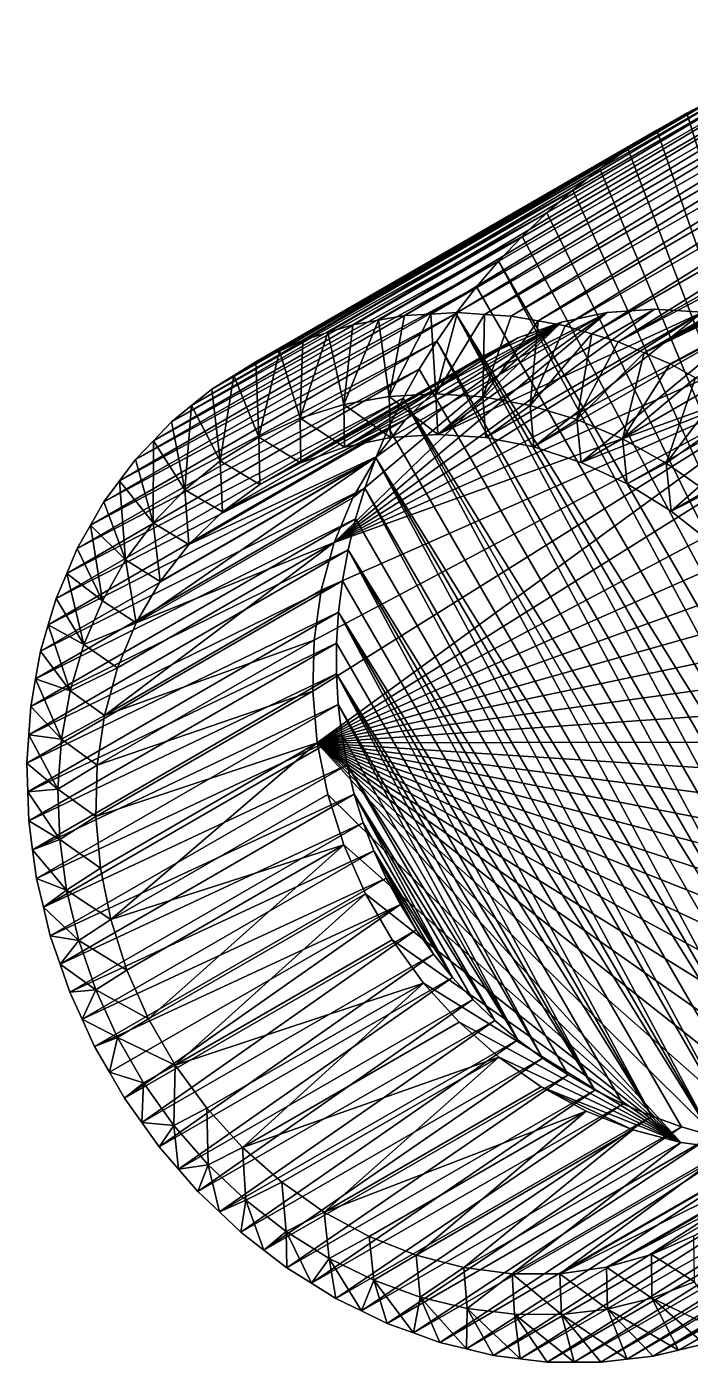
# Model space of a CAD drawing. Header units: metres. Extents: x -44.6 to 35.4, y -44.1 to 26.9.
# Drawn here: x -44.56 to -36.61, y -6.82 to 9.18 of the extents above; entities that cross this region are included whole.
import ezdxf

# ---------------------------------------------------------------- set-up
doc = ezdxf.new("R2010")
doc.units = ezdxf.units.M

msp = doc.modelspace()

# ---------------------------------------------------------------- linework, layer by layer
for points in [[(-39.403538, 5.758629, 102.917427), (-33.552105, 9.136957, 91.214554), (-33.952488, 9.082319, 91.214554)], [(-33.552105, 9.136957, 91.214554), (-39.403538, 5.758629, 102.917427), (-39.081444, 5.737856, 103.072472)], [(-33.151825, 9.171195, 91.214554), (-39.081444, 5.737856, 103.072472), (-38.759354, 5.717084, 103.227524)], [(-39.081444, 5.737856, 103.072472), (-33.151825, 9.171195, 91.214554), (-33.552105, 9.136957, 91.214554)], [(-38.759354, 5.717084, 103.227524), (-32.752872, 9.18493, 91.214554), (-33.151825, 9.171195, 91.214554)], [(-32.752872, 9.18493, 91.214554), (-38.759354, 5.717084, 103.227524), (-38.436932, 5.658366, 103.37178)], [(-38.436932, 5.658366, 103.37178), (-32.356453, 9.178119, 91.214554), (-32.752872, 9.18493, 91.214554)], [(-32.356453, 9.178119, 91.214554), (-38.436932, 5.658366, 103.37178), (-38.11451, 5.599648, 103.516045)], [(-38.11451, 5.599648, 103.516045), (-31.963768, 9.150783, 91.214554), (-32.356453, 9.178119, 91.214554)], [(-31.963768, 9.150783, 91.214554), (-38.11451, 5.599648, 103.516045), (-37.795673, 5.503698, 103.647766)], [(-37.795673, 5.503698, 103.647766), (-31.576017, 9.103004, 91.214554), (-31.963768, 9.150783, 91.214554)], [(-40.039238, 5.723779, 102.589516), (-34.351761, 9.007447, 91.214554), (-34.748714, 8.912569, 91.214554)], [(-34.351761, 9.007447, 91.214554), (-40.039238, 5.723779, 102.589516), (-39.721386, 5.741204, 102.753471)], [(-33.952488, 9.082319, 91.214554), (-39.721386, 5.741204, 102.753471), (-39.403538, 5.758629, 102.917427)], [(-39.721386, 5.741204, 102.753471), (-33.952488, 9.082319, 91.214554), (-34.351761, 9.007447, 91.214554)], [(-31.576017, 9.103004, 91.214554), (-37.795673, 5.503698, 103.647766), (-37.476833, 5.407747, 103.77948)], [(-37.476833, 5.407747, 103.77948), (-31.111521, 9.017288, 91.214554), (-31.576017, 9.103004, 91.214554)], [(-31.318356, 8.659038, 92.211281), (-31.111521, 9.017288, 91.214554), (-37.476833, 5.407747, 103.77948)], [(-34.748714, 8.912569, 91.214554), (-40.348991, 5.668369, 102.41864), (-40.039238, 5.723779, 102.589516)], [(-40.348991, 5.668369, 102.41864), (-34.748714, 8.912569, 91.214554), (-35.142139, 8.797973, 91.214554)], [(-35.530842, 8.664006, 91.214554), (-40.956638, 5.520234, 102.072052), (-40.658745, 5.612958, 102.247765)], [(-40.956638, 5.520234, 102.072052), (-35.530842, 8.664006, 91.214554), (-35.913643, 8.511076, 91.214554)], [(-40.658745, 5.612958, 102.247765), (-35.142139, 8.797973, 91.214554), (-35.530842, 8.664006, 91.214554)], [(-35.142139, 8.797973, 91.214554), (-40.658745, 5.612958, 102.247765), (-40.348991, 5.668369, 102.41864)], [(-37.476833, 5.407747, 103.77948), (-37.165451, 5.275729, 103.897064), (-31.318356, 8.659038, 92.211281)], [(-31.385241, 8.543188, 92.526848), (-31.318356, 8.659038, 92.211281), (-37.165451, 5.275729, 103.897064)], [(-41.254532, 5.42751, 101.896339), (-35.913643, 8.511076, 91.214554), (-36.289379, 8.339647, 91.214554)], [(-35.913643, 8.511076, 91.214554), (-41.254532, 5.42751, 101.896339), (-40.956638, 5.520234, 102.072052)], [(-31.406252, 8.50104, 92.638611), (-31.385241, 8.543188, 92.526848), (-37.165451, 5.275729, 103.897064)], [(-37.165451, 5.275729, 103.897064), (-31.413513, 8.486476, 92.677231), (-31.406252, 8.50104, 92.638611)], [(-37.165451, 5.275729, 103.897064), (-31.429308, 8.443916, 92.785873), (-31.413513, 8.486476, 92.677231)], [(-36.289379, 8.339647, 91.214554), (-41.536953, 5.298598, 101.717918), (-41.254532, 5.42751, 101.896339)], [(-41.536953, 5.298598, 101.717918), (-36.289379, 8.339647, 91.214554), (-36.656906, 8.150239, 91.214554)], [(-31.439499, 8.39873, 92.895737), (-31.429308, 8.443916, 92.785873), (-37.165451, 5.275729, 103.897064)], [(-37.165451, 5.275729, 103.897064), (-31.44931, 8.355231, 93.001495), (-31.439499, 8.39873, 92.895737)], [(-31.454357, 8.26108, 93.215576), (-31.44931, 8.355231, 93.001495), (-37.165451, 5.275729, 103.897064)], [(-32.822723, -4.167834, 91.214554), (-36.656906, 8.150239, 91.214554), (-36.289379, 8.339647, 91.214554)], [(-31.45212, 8.237693, 93.265137), (-31.454357, 8.26108, 93.215576), (-37.165451, 5.275729, 103.897064)], [(-37.165451, 5.275729, 103.897064), (-31.451237, 8.228474, 93.284668), (-31.45212, 8.237693, 93.265137)], [(-37.165451, 5.275729, 103.897064), (-31.44478, 8.160999, 93.427666), (-31.451237, 8.228474, 93.284668)], [(-41.819374, 5.169686, 101.53949), (-36.656906, 8.150239, 91.214554), (-37.015114, 7.943429, 91.214554)], [(-36.656906, 8.150239, 91.214554), (-41.819374, 5.169686, 101.53949), (-41.536953, 5.298598, 101.717918)], [(-31.421658, 8.058022, 93.630211), (-31.44478, 8.160999, 93.427666), (-37.165451, 5.275729, 103.897064)], [(-37.165451, 5.275729, 103.897064), (-31.420851, 8.054426, 93.637283), (-31.421658, 8.058022, 93.630211)], [(-31.420851, 8.054426, 93.637283), (-37.165451, 5.275729, 103.897064), (-36.854065, 5.143711, 104.014648)], [(-32.822723, -4.167834, 91.214554), (-37.015114, 7.943429, 91.214554), (-36.656906, 8.150239, 91.214554)], [(-31.390764, 7.964496, 93.800674), (-31.420851, 8.054426, 93.637283), (-36.854065, 5.143711, 104.014648)], [(-37.015114, 7.943429, 91.214554), (-42.08289, 5.006152, 101.360527), (-41.819374, 5.169686, 101.53949)], [(-42.08289, 5.006152, 101.360527), (-37.015114, 7.943429, 91.214554), (-37.362907, 7.719843, 91.214554)], [(-37.362907, 7.719843, 91.214554), (-37.015114, 7.943429, 91.214554), (-32.822723, -4.167834, 91.214554)], [(-36.854065, 5.143711, 104.014648), (-36.553917, 4.977227, 104.116661), (-31.390764, 7.964496, 93.800674)], [(-42.346409, 4.842617, 101.181557), (-37.362907, 7.719843, 91.214554), (-37.699238, 7.480161, 91.214554)], [(-42.346409, 4.842617, 101.181557), (-42.08289, 5.006152, 101.360527), (-37.362907, 7.719843, 91.214554)], [(-37.699238, 7.480161, 91.214554), (-37.362907, 7.719843, 91.214554), (-32.822723, -4.167834, 91.214554)], [(-37.699238, 7.480161, 91.214554), (-42.587826, 4.646444, 101.004219), (-42.346409, 4.842617, 101.181557)], [(-42.587826, 4.646444, 101.004219), (-37.699238, 7.480161, 91.214554), (-38.023079, 7.225111, 91.214554)], [(-38.023079, 7.225111, 91.214554), (-37.699238, 7.480161, 91.214554), (-32.822723, -4.167834, 91.214554)], [(-42.829243, 4.450272, 100.826881), (-38.023079, 7.225111, 91.214554), (-38.33345, 6.955468, 91.214554)], [(-42.829243, 4.450272, 100.826881), (-42.587826, 4.646444, 101.004219), (-38.023079, 7.225111, 91.214554)], [(-38.33345, 6.955468, 91.214554), (-38.023079, 7.225111, 91.214554), (-32.822723, -4.167834, 91.214554)], [(-38.33345, 6.955468, 91.214554), (-43.045628, 4.223842, 100.65332), (-42.829243, 4.450272, 100.826881)], [(-43.045628, 4.223842, 100.65332), (-38.33345, 6.955468, 91.214554), (-38.629406, 6.67205, 91.214554)], [(-38.629406, 6.67205, 91.214554), (-38.33345, 6.955468, 91.214554), (-32.822723, -4.167834, 91.214554)], [(-43.262012, 3.997413, 100.479767), (-38.629406, 6.67205, 91.214554), (-38.910049, 6.375718, 91.214554)], [(-43.262012, 3.997413, 100.479767), (-43.045628, 4.223842, 100.65332), (-38.629406, 6.67205, 91.214554)], [(-38.910049, 6.375718, 91.214554), (-38.629406, 6.67205, 91.214554), (-32.822723, -4.167834, 91.214554)], [(-38.910049, 6.375718, 91.214554), (-43.450737, 3.743476, 100.312096), (-43.262012, 3.997413, 100.479767)], [(-43.450737, 3.743476, 100.312096), (-38.910049, 6.375718, 91.214554), (-39.174526, 6.067372, 91.214554)], [(-39.174526, 6.067372, 91.214554), (-38.910049, 6.375718, 91.214554), (-33.222, -4.242706, 91.214554)], [(-38.910049, 6.375718, 91.214554), (-32.822723, -4.167834, 91.214554), (-33.222, -4.242706, 91.214554)], [(-43.639462, 3.489539, 100.144432), (-39.174526, 6.067372, 91.214554), (-39.422035, 5.747949, 91.214554)], [(-43.639462, 3.489539, 100.144432), (-43.450737, 3.743476, 100.312096), (-39.174526, 6.067372, 91.214554)], [(-39.422035, 5.747949, 91.214554), (-39.174526, 6.067372, 91.214554), (-33.222, -4.242706, 91.214554)], [(-40.878387, 3.001909, 95.379761), (-36.466412, 5.762835, 98.382759), (-37.042313, 5.799977, 98.10553)], [(-37.042313, 5.799977, 98.10553), (-37.609287, 5.760795, 97.81073), (-40.878387, 3.001909, 95.379761)], [(-40.878387, 3.001909, 95.379761), (-35.890308, 5.649933, 98.638214), (-36.466412, 5.762835, 98.382759)], [(-39.640388, 4.299976, 103.301682), (-37.042313, 5.799977, 98.10553), (-36.466412, 5.762835, 98.382759)], [(-37.609287, 5.760795, 97.81073), (-37.042313, 5.799977, 98.10553), (-39.640388, 4.299976, 103.301682)], [(-36.466412, 5.762835, 98.382759), (-39.064487, 4.262835, 103.578911), (-39.640388, 4.299976, 103.301682)], [(-38.488384, 4.149932, 103.834366), (-39.064487, 4.262835, 103.578911), (-36.466412, 5.762835, 98.382759)], [(-36.466412, 5.762835, 98.382759), (-35.890308, 5.649933, 98.638214), (-38.488384, 4.149932, 103.834366)], [(-39.422035, 5.747949, 91.214554), (-43.798241, 3.211176, 99.984688), (-43.639462, 3.489539, 100.144432)], [(-43.798241, 3.211176, 99.984688), (-39.422035, 5.747949, 91.214554), (-39.651825, 5.418417, 91.214554)], [(-40.764687, 4.656299, 102.842392), (-40.658745, 5.612958, 102.247765), (-40.956638, 5.520234, 102.072052)], [(-37.609287, 5.760795, 97.81073), (-38.158737, 5.645884, 97.502831), (-40.878387, 3.001909, 95.379761)], [(-35.322742, 5.462982, 98.868034), (-35.890308, 5.649933, 98.638214), (-40.878387, 3.001909, 95.379761)], [(-40.654934, 3.539272, 95.646606), (-40.878387, 3.001909, 95.379761), (-38.158737, 5.645884, 97.502831)], [(-40.348991, 5.668369, 102.41864), (-40.764687, 4.656299, 102.842392), (-40.221428, 4.753481, 103.142075)], [(-40.348991, 5.668369, 102.41864), (-40.658745, 5.612958, 102.247765), (-40.764687, 4.656299, 102.842392)], [(-40.756813, 4.145883, 102.69899), (-38.158737, 5.645884, 97.502831), (-37.609287, 5.760795, 97.81073)], [(-37.609287, 5.760795, 97.81073), (-40.207363, 4.260794, 103.006882), (-40.756813, 4.145883, 102.69899)], [(-38.682331, 5.456985, 97.186508), (-38.158737, 5.645884, 97.502831), (-40.756813, 4.145883, 102.69899)], [(-38.158737, 5.645884, 97.502831), (-40.367786, 4.034581, 95.933167), (-40.654934, 3.539272, 95.646606)], [(-38.158737, 5.645884, 97.502831), (-40.021301, 4.480328, 96.235085), (-40.367786, 4.034581, 95.933167)], [(-40.221428, 4.753481, 103.142075), (-40.039238, 5.723779, 102.589516), (-40.348991, 5.668369, 102.41864)], [(-39.721386, 5.741204, 102.753471), (-40.221428, 4.753481, 103.142075), (-39.663963, 4.784041, 103.429634)], [(-39.721386, 5.741204, 102.753471), (-40.039238, 5.723779, 102.589516), (-40.221428, 4.753481, 103.142075)], [(-39.640388, 4.299976, 103.301682), (-40.207363, 4.260794, 103.006882), (-37.609287, 5.760795, 97.81073)], [(-39.620728, 4.869756, 96.547791), (-40.021301, 4.480328, 96.235085), (-38.158737, 5.645884, 97.502831)], [(-39.663963, 4.784041, 103.429634), (-39.403538, 5.758629, 102.917427), (-39.721386, 5.741204, 102.753471)], [(-39.081444, 5.737856, 103.072472), (-39.403538, 5.758629, 102.917427), (-39.663963, 4.784041, 103.429634)], [(-39.081444, 5.737856, 103.072472), (-39.663963, 4.784041, 103.429634), (-39.099068, 4.74761, 103.701561)], [(-39.651825, 5.418417, 91.214554), (-39.422035, 5.747949, 91.214554), (-34.022659, -4.331582, 91.214554)], [(-38.158737, 5.645884, 97.502831), (-39.172138, 5.196961, 96.866539), (-39.620728, 4.869756, 96.547791)], [(-39.422035, 5.747949, 91.214554), (-33.622383, -4.297344, 91.214554), (-34.022659, -4.331582, 91.214554)], [(-39.422035, 5.747949, 91.214554), (-33.222, -4.242706, 91.214554), (-33.622383, -4.297344, 91.214554)], [(-38.158737, 5.645884, 97.502831), (-38.682331, 5.456985, 97.186508), (-39.172138, 5.196961, 96.866539)], [(-39.099068, 4.74761, 103.701561), (-38.759354, 5.717084, 103.227524), (-39.081444, 5.737856, 103.072472)], [(-38.436932, 5.658366, 103.37178), (-38.759354, 5.717084, 103.227524), (-39.099068, 4.74761, 103.701561)], [(-39.099068, 4.74761, 103.701561), (-38.533588, 4.644628, 103.954575), (-38.436932, 5.658366, 103.37178)], [(-38.533588, 4.644628, 103.954575), (-38.11451, 5.599648, 103.516045), (-38.436932, 5.658366, 103.37178)], [(-37.920818, 3.962981, 104.064186), (-38.488384, 4.149932, 103.834366), (-35.890308, 5.649933, 98.638214)], [(-35.890308, 5.649933, 98.638214), (-35.322742, 5.462982, 98.868034), (-37.920818, 3.962981, 104.064186)], [(-41.770214, 3.69696, 102.062691), (-39.172138, 5.196961, 96.866539), (-38.682331, 5.456985, 97.186508)], [(-38.682331, 5.456985, 97.186508), (-41.280407, 3.956984, 102.38266), (-41.770214, 3.69696, 102.062691)], [(-40.956638, 5.520234, 102.072052), (-41.287148, 4.493675, 102.534218), (-40.764687, 4.656299, 102.842392)], [(-40.956638, 5.520234, 102.072052), (-41.254532, 5.42751, 101.896339), (-41.287148, 4.493675, 102.534218)], [(-40.756813, 4.145883, 102.69899), (-41.280407, 3.956984, 102.38266), (-38.682331, 5.456985, 97.186508)], [(-40.878387, 3.001909, 95.379761), (-34.772312, 5.204816, 99.068718), (-35.322742, 5.462982, 98.868034)], [(-37.795673, 5.503698, 103.647766), (-38.11451, 5.599648, 103.516045), (-38.533588, 4.644628, 103.954575)], [(-38.533588, 4.644628, 103.954575), (-37.974396, 4.476345, 104.185593), (-37.795673, 5.503698, 103.647766)], [(-37.974396, 4.476345, 104.185593), (-37.476833, 5.407747, 103.77948), (-37.795673, 5.503698, 103.647766)], [(-37.920818, 3.962981, 104.064186), (-35.322742, 5.462982, 98.868034), (-34.772312, 5.204816, 99.068718)], [(-43.957016, 2.932813, 99.824944), (-39.651825, 5.418417, 91.214554), (-39.863197, 5.07978, 91.214554)], [(-43.957016, 2.932813, 99.824944), (-43.798241, 3.211176, 99.984688), (-39.651825, 5.418417, 91.214554)], [(-41.536953, 5.298598, 101.717918), (-41.819374, 5.169686, 101.53949), (-41.782467, 4.267584, 102.221291)], [(-41.536953, 5.298598, 101.717918), (-41.782467, 4.267584, 102.221291), (-41.287148, 4.493675, 102.534218)], [(-41.287148, 4.493675, 102.534218), (-41.254532, 5.42751, 101.896339), (-41.536953, 5.298598, 101.717918)], [(-39.863197, 5.07978, 91.214554), (-39.651825, 5.418417, 91.214554), (-34.421616, -4.345316, 91.214554)], [(-39.651825, 5.418417, 91.214554), (-34.022659, -4.331582, 91.214554), (-34.421616, -4.345316, 91.214554)], [(-37.165451, 5.275729, 103.897064), (-37.476833, 5.407747, 103.77948), (-37.974396, 4.476345, 104.185593)], [(-41.782467, 4.267584, 102.221291), (-41.819374, 5.169686, 101.53949), (-42.08289, 5.006152, 101.360527)], [(-39.620728, 4.869756, 96.547791), (-39.172138, 5.196961, 96.866539), (-41.770214, 3.69696, 102.062691)], [(-34.772312, 5.204816, 99.068718), (-41.121685, 1.834122, 94.920998), (-41.13784, 1.221399, 94.736046)], [(-41.13784, 1.221399, 94.736046), (-41.082981, 0.601759, 94.584595), (-34.772312, 5.204816, 99.068718)], [(-41.034763, 2.43064, 95.136658), (-41.121685, 1.834122, 94.920998), (-34.772312, 5.204816, 99.068718)], [(-34.247364, 4.879348, 99.237236), (-34.772312, 5.204816, 99.068718), (-41.082981, 0.601759, 94.584595)], [(-34.772312, 5.204816, 99.068718), (-40.878387, 3.001909, 95.379761), (-41.034763, 2.43064, 95.136658)], [(-37.165451, 5.275729, 103.897064), (-37.974396, 4.476345, 104.185593), (-37.428276, 4.244805, 104.391808)], [(-34.772312, 5.204816, 99.068718), (-37.370388, 3.704815, 104.26487), (-37.920818, 3.962981, 104.064186)], [(-37.428276, 4.244805, 104.391808), (-36.854065, 5.143711, 104.014648), (-37.165451, 5.275729, 103.897064)], [(-36.553917, 4.977227, 104.116661), (-36.854065, 5.143711, 104.014648), (-37.428276, 4.244805, 104.391808)], [(-36.84544, 3.379348, 104.433395), (-37.370388, 3.704815, 104.26487), (-34.772312, 5.204816, 99.068718)], [(-34.772312, 5.204816, 99.068718), (-34.247364, 4.879348, 99.237236), (-36.84544, 3.379348, 104.433395)], [(-39.863197, 5.07978, 91.214554), (-44.083916, 2.633404, 99.675056), (-43.957016, 2.932813, 99.824944)], [(-44.083916, 2.633404, 99.675056), (-39.863197, 5.07978, 91.214554), (-40.055508, 4.733064, 91.214554)], [(-42.08289, 5.006152, 101.360527), (-42.346409, 4.842617, 101.181557), (-42.244637, 3.980769, 101.90741)], [(-42.08289, 5.006152, 101.360527), (-42.244637, 3.980769, 101.90741), (-41.782467, 4.267584, 102.221291)], [(-40.055508, 4.733064, 91.214554), (-39.863197, 5.07978, 91.214554), (-34.421616, -4.345316, 91.214554)], [(-36.553917, 4.977227, 104.116661), (-37.428276, 4.244805, 104.391808), (-36.901855, 3.952819, 104.570732)], [(-36.901855, 3.952819, 104.570732), (-36.253765, 4.810744, 104.218681), (-36.553917, 4.977227, 104.116661)], [(-42.244637, 3.980769, 101.90741), (-42.346409, 4.842617, 101.181557), (-42.587826, 4.646444, 101.004219)], [(-40.021301, 4.480328, 96.235085), (-39.620728, 4.869756, 96.547791), (-42.218803, 3.369755, 101.743942)], [(-41.770214, 3.69696, 102.062691), (-42.218803, 3.369755, 101.743942), (-39.620728, 4.869756, 96.547791)], [(-33.755856, 4.491513, 99.371033), (-34.247364, 4.879348, 99.237236), (-41.082981, 0.601759, 94.584595)], [(-35.968491, 4.611816, 104.303886), (-36.253765, 4.810744, 104.218681), (-36.901855, 3.952819, 104.570732)], [(-36.353931, 2.991512, 104.567184), (-36.84544, 3.379348, 104.433395), (-34.247364, 4.879348, 99.237236)], [(-44.210819, 2.333994, 99.525177), (-40.055508, 4.733064, 91.214554), (-40.228176, 4.379323, 91.214554)], [(-44.210819, 2.333994, 99.525177), (-44.083916, 2.633404, 99.675056), (-40.055508, 4.733064, 91.214554)], [(-42.587826, 4.646444, 101.004219), (-42.829243, 4.450272, 100.826881), (-42.668045, 3.636712, 101.596382)], [(-42.587826, 4.646444, 101.004219), (-42.668045, 3.636712, 101.596382), (-42.244637, 3.980769, 101.90741)], [(-40.756813, 4.145883, 102.69899), (-40.764687, 4.656299, 102.842392), (-41.287148, 4.493675, 102.534218)], [(-40.207363, 4.260794, 103.006882), (-40.221428, 4.753481, 103.142075), (-40.764687, 4.656299, 102.842392)], [(-40.764687, 4.656299, 102.842392), (-40.756813, 4.145883, 102.69899), (-40.207363, 4.260794, 103.006882)], [(-40.228176, 4.379323, 91.214554), (-40.055508, 4.733064, 91.214554), (-35.210716, -4.311169, 91.214554)], [(-39.640388, 4.299976, 103.301682), (-39.663963, 4.784041, 103.429634), (-40.221428, 4.753481, 103.142075)], [(-40.221428, 4.753481, 103.142075), (-40.207363, 4.260794, 103.006882), (-39.640388, 4.299976, 103.301682)], [(-40.055508, 4.733064, 91.214554), (-34.818035, -4.338505, 91.214554), (-35.210716, -4.311169, 91.214554)], [(-40.055508, 4.733064, 91.214554), (-34.421616, -4.345316, 91.214554), (-34.818035, -4.338505, 91.214554)], [(-39.099068, 4.74761, 103.701561), (-39.663963, 4.784041, 103.429634), (-39.640388, 4.299976, 103.301682)], [(-39.640388, 4.299976, 103.301682), (-39.064487, 4.262835, 103.578911), (-39.099068, 4.74761, 103.701561)], [(-38.533588, 4.644628, 103.954575), (-39.099068, 4.74761, 103.701561), (-39.064487, 4.262835, 103.578911)], [(-39.064487, 4.262835, 103.578911), (-38.488384, 4.149932, 103.834366), (-38.533588, 4.644628, 103.954575)], [(-37.974396, 4.476345, 104.185593), (-38.533588, 4.644628, 103.954575), (-38.488384, 4.149932, 103.834366)], [(-41.280407, 3.956984, 102.38266), (-41.287148, 4.493675, 102.534218), (-41.782467, 4.267584, 102.221291)], [(-41.287148, 4.493675, 102.534218), (-41.280407, 3.956984, 102.38266), (-40.756813, 4.145883, 102.69899)], [(-41.082981, 0.601759, 94.584595), (-33.305237, 4.047189, 99.468079), (-33.755856, 4.491513, 99.371033)], [(-35.968491, 4.611816, 104.303886), (-36.901855, 3.952819, 104.570732), (-36.401531, 3.60393, 104.720177)], [(-40.228176, 4.379323, 91.214554), (-44.304302, 2.017172, 99.386978), (-44.210819, 2.333994, 99.525177)], [(-44.304302, 2.017172, 99.386978), (-40.228176, 4.379323, 91.214554), (-40.380676, 4.01963, 91.214554)], [(-42.668045, 3.636712, 101.596382), (-42.829243, 4.450272, 100.826881), (-43.045628, 4.223842, 100.65332)], [(-40.367786, 4.034581, 95.933167), (-40.021301, 4.480328, 96.235085), (-42.619377, 2.980327, 101.431236)], [(-42.218803, 3.369755, 101.743942), (-42.619377, 2.980327, 101.431236), (-40.021301, 4.480328, 96.235085)], [(-40.380676, 4.01963, 91.214554), (-40.228176, 4.379323, 91.214554), (-35.210716, -4.311169, 91.214554)], [(-38.488384, 4.149932, 103.834366), (-37.920818, 3.962981, 104.064186), (-37.974396, 4.476345, 104.185593)], [(-37.428276, 4.244805, 104.391808), (-37.974396, 4.476345, 104.185593), (-37.920818, 3.962981, 104.064186)], [(-43.045628, 4.223842, 100.65332), (-43.262012, 3.997413, 100.479767), (-43.04755, 3.23959, 101.291992)], [(-43.045628, 4.223842, 100.65332), (-43.04755, 3.23959, 101.291992), (-42.668045, 3.636712, 101.596382)], [(-41.782467, 4.267584, 102.221291), (-42.244637, 3.980769, 101.90741), (-41.770214, 3.69696, 102.062691)], [(-41.782467, 4.267584, 102.221291), (-41.770214, 3.69696, 102.062691), (-41.280407, 3.956984, 102.38266)], [(-37.920818, 3.962981, 104.064186), (-37.370388, 3.704815, 104.26487), (-37.428276, 4.244805, 104.391808)], [(-36.901855, 3.952819, 104.570732), (-37.428276, 4.244805, 104.391808), (-37.370388, 3.704815, 104.26487)], [(-44.397785, 1.700351, 99.248772), (-40.380676, 4.01963, 91.214554), (-40.512543, 3.65508, 91.214554)], [(-44.397785, 1.700351, 99.248772), (-44.304302, 2.017172, 99.386978), (-40.380676, 4.01963, 91.214554)], [(-43.25301, 2.039271, 100.842758), (-40.654934, 3.539272, 95.646606), (-40.367786, 4.034581, 95.933167)], [(-40.367786, 4.034581, 95.933167), (-42.965862, 2.53458, 101.129318), (-43.25301, 2.039271, 100.842758)], [(-42.619377, 2.980327, 101.431236), (-42.965862, 2.53458, 101.129318), (-40.367786, 4.034581, 95.933167)], [(-41.082981, 0.601759, 94.584595), (-32.90234, 3.553112, 99.526901), (-33.305237, 4.047189, 99.468079)], [(-40.512543, 3.65508, 91.214554), (-40.380676, 4.01963, 91.214554), (-35.980114, -4.195317, 91.214554)], [(-40.380676, 4.01963, 91.214554), (-35.598469, -4.263391, 91.214554), (-35.980114, -4.195317, 91.214554)], [(-40.380676, 4.01963, 91.214554), (-35.210716, -4.311169, 91.214554), (-35.598469, -4.263391, 91.214554)], [(-43.04755, 3.23959, 101.291992), (-43.262012, 3.997413, 100.479767), (-43.450737, 3.743476, 100.312096)], [(-42.244637, 3.980769, 101.90741), (-42.668045, 3.636712, 101.596382), (-42.218803, 3.369755, 101.743942)], [(-42.218803, 3.369755, 101.743942), (-41.770214, 3.69696, 102.062691), (-42.244637, 3.980769, 101.90741)], [(-37.370388, 3.704815, 104.26487), (-36.84544, 3.379348, 104.433395), (-36.901855, 3.952819, 104.570732)], [(-36.84544, 3.379348, 104.433395), (-36.401531, 3.60393, 104.720177), (-36.901855, 3.952819, 104.570732)], [(-43.450737, 3.743476, 100.312096), (-43.639462, 3.489539, 100.144432), (-43.378548, 2.794224, 100.997925)], [(-43.450737, 3.743476, 100.312096), (-43.378548, 2.794224, 100.997925), (-43.04755, 3.23959, 101.291992)], [(-40.512543, 3.65508, 91.214554), (-44.456715, 1.369963, 99.123932), (-44.397785, 1.700351, 99.248772)], [(-44.456715, 1.369963, 99.123932), (-40.512543, 3.65508, 91.214554), (-40.623379, 3.286777, 91.214554)], [(-40.878387, 3.001909, 95.379761), (-40.654934, 3.539272, 95.646606), (-43.25301, 2.039271, 100.842758)], [(-42.668045, 3.636712, 101.596382), (-43.04755, 3.23959, 101.291992), (-42.619377, 2.980327, 101.431236)], [(-42.619377, 2.980327, 101.431236), (-42.218803, 3.369755, 101.743942), (-42.668045, 3.636712, 101.596382)], [(-32.553268, 3.016772, 99.546608), (-32.90234, 3.553112, 99.526901), (-41.082981, 0.601759, 94.584595)], [(-40.623379, 3.286777, 91.214554), (-40.512543, 3.65508, 91.214554), (-36.354492, -4.107153, 91.214554)], [(-40.512543, 3.65508, 91.214554), (-35.980114, -4.195317, 91.214554), (-36.354492, -4.107153, 91.214554)], [(-36.401531, 3.60393, 104.720177), (-36.84544, 3.379348, 104.433395), (-36.353931, 2.991512, 104.567184)], [(-43.378548, 2.794224, 100.997925), (-43.639462, 3.489539, 100.144432), (-43.798241, 3.211176, 99.984688)], [(-44.515648, 1.039575, 98.999092), (-40.623379, 3.286777, 91.214554), (-40.712849, 2.915842, 91.214554)], [(-44.515648, 1.039575, 98.999092), (-44.456715, 1.369963, 99.123932), (-40.623379, 3.286777, 91.214554)], [(-43.798241, 3.211176, 99.984688), (-43.957016, 2.932813, 99.824944), (-43.657017, 2.306018, 100.717758)], [(-43.798241, 3.211176, 99.984688), (-43.657017, 2.306018, 100.717758), (-43.378548, 2.794224, 100.997925)], [(-43.04755, 3.23959, 101.291992), (-43.378548, 2.794224, 100.997925), (-42.965862, 2.53458, 101.129318)], [(-42.965862, 2.53458, 101.129318), (-42.619377, 2.980327, 101.431236), (-43.04755, 3.23959, 101.291992)], [(-40.712849, 2.915842, 91.214554), (-40.623379, 3.286777, 91.214554), (-36.354492, -4.107153, 91.214554)], [(-40.712849, 2.915842, 91.214554), (-44.539314, 0.69963, 98.88913), (-44.515648, 1.039575, 98.999092)], [(-44.539314, 0.69963, 98.88913), (-40.712849, 2.915842, 91.214554), (-40.780674, 2.543401, 91.214554)], [(-43.657017, 2.306018, 100.717758), (-43.957016, 2.932813, 99.824944), (-44.083916, 2.633404, 99.675056)], [(-43.632839, 0.930639, 100.332809), (-41.034763, 2.43064, 95.136658), (-40.878387, 3.001909, 95.379761)], [(-40.878387, 3.001909, 95.379761), (-43.476463, 1.501909, 100.575912), (-43.632839, 0.930639, 100.332809)], [(-43.25301, 2.039271, 100.842758), (-43.476463, 1.501909, 100.575912), (-40.878387, 3.001909, 95.379761)], [(-41.082981, 0.601759, 94.584595), (-32.263317, 2.446299, 99.526901), (-32.553268, 3.016772, 99.546608)], [(-40.780674, 2.543401, 91.214554), (-40.712849, 2.915842, 91.214554), (-37.076923, -3.871686, 91.214554)], [(-40.712849, 2.915842, 91.214554), (-36.720463, -3.999167, 91.214554), (-37.076923, -3.871686, 91.214554)], [(-40.712849, 2.915842, 91.214554), (-36.354492, -4.107153, 91.214554), (-36.720463, -3.999167, 91.214554)], [(-43.378548, 2.794224, 100.997925), (-43.657017, 2.306018, 100.717758), (-43.25301, 2.039271, 100.842758)], [(-43.25301, 2.039271, 100.842758), (-42.965862, 2.53458, 101.129318), (-43.378548, 2.794224, 100.997925)], [(-44.083916, 2.633404, 99.675056), (-44.210819, 2.333994, 99.525177), (-43.879581, 1.7809, 100.454887)], [(-44.083916, 2.633404, 99.675056), (-43.879581, 1.7809, 100.454887), (-43.657017, 2.306018, 100.717758)], [(-44.562977, 0.359686, 98.77916), (-40.780674, 2.543401, 91.214554), (-40.826656, 2.170584, 91.214554)], [(-44.562977, 0.359686, 98.77916), (-44.539314, 0.69963, 98.88913), (-40.780674, 2.543401, 91.214554)], [(-41.121685, 1.834122, 94.920998), (-41.034763, 2.43064, 95.136658), (-43.632839, 0.930639, 100.332809)], [(-32.036884, 1.85034, 99.468079), (-32.263317, 2.446299, 99.526901), (-41.082981, 0.601759, 94.584595)], [(-40.826656, 2.170584, 91.214554), (-40.780674, 2.543401, 91.214554), (-37.076923, -3.871686, 91.214554)], [(-43.879581, 1.7809, 100.454887), (-44.210819, 2.333994, 99.525177), (-44.304302, 2.017172, 99.386978)], [(-43.25301, 2.039271, 100.842758), (-43.657017, 2.306018, 100.717758), (-43.879581, 1.7809, 100.454887)], [(-40.826656, 2.170584, 91.214554), (-44.551086, 0.014313, 98.68541), (-44.562977, 0.359686, 98.77916)], [(-44.551086, 0.014313, 98.68541), (-40.826656, 2.170584, 91.214554), (-40.850651, 1.798524, 91.214554)], [(-40.850651, 1.798524, 91.214554), (-40.826656, 2.170584, 91.214554), (-37.756992, -3.559849, 91.214554)], [(-40.826656, 2.170584, 91.214554), (-37.422783, -3.725099, 91.214554), (-37.756992, -3.559849, 91.214554)], [(-40.826656, 2.170584, 91.214554), (-37.076923, -3.871686, 91.214554), (-37.422783, -3.725099, 91.214554)], [(-44.304302, 2.017172, 99.386978), (-44.397785, 1.700351, 99.248772), (-44.043537, 1.225243, 100.212509)], [(-44.304302, 2.017172, 99.386978), (-44.043537, 1.225243, 100.212509), (-43.879581, 1.7809, 100.454887)], [(-43.879581, 1.7809, 100.454887), (-43.476463, 1.501909, 100.575912), (-43.25301, 2.039271, 100.842758)], [(-44.539196, -0.331061, 98.591652), (-44.551086, 0.014313, 98.68541), (-40.850651, 1.798524, 91.214554)], [(-44.539196, -0.331061, 98.591652), (-40.850651, 1.798524, 91.214554), (-40.852589, 1.42835, 91.214554)], [(-43.476463, 1.501909, 100.575912), (-43.879581, 1.7809, 100.454887), (-44.043537, 1.225243, 100.212509)], [(-41.13784, 1.221399, 94.736046), (-41.121685, 1.834122, 94.920998), (-43.719761, 0.334121, 100.117149)], [(-43.632839, 0.930639, 100.332809), (-43.719761, 0.334121, 100.117149), (-41.121685, 1.834122, 94.920998)], [(-41.082981, 0.601759, 94.584595), (-31.877398, 1.237931, 99.371033), (-32.036884, 1.85034, 99.468079)], [(-40.852589, 1.42835, 91.214554), (-40.850651, 1.798524, 91.214554), (-37.756992, -3.559849, 91.214554)], [(-44.043537, 1.225243, 100.212509), (-44.397785, 1.700351, 99.248772), (-44.456715, 1.369963, 99.123932)], [(-44.043537, 1.225243, 100.212509), (-43.632839, 0.930639, 100.332809), (-43.476463, 1.501909, 100.575912)], [(-40.852589, 1.42835, 91.214554), (-44.491898, -0.677671, 98.515244), (-44.539196, -0.331061, 98.591652)], [(-44.456715, 1.369963, 99.123932), (-44.515648, 1.039575, 98.999092), (-44.146893, 0.645794, 99.993553)], [(-44.491898, -0.677671, 98.515244), (-40.852589, 1.42835, 91.214554), (-40.832458, 1.061188, 91.214554)], [(-44.456715, 1.369963, 99.123932), (-44.146893, 0.645794, 99.993553), (-44.043537, 1.225243, 100.212509)], [(-40.852589, 1.42835, 91.214554), (-38.078541, -3.37644, 91.214554), (-38.386448, -3.175427, 91.214554)], [(-40.852589, 1.42835, 91.214554), (-37.756992, -3.559849, 91.214554), (-38.078541, -3.37644, 91.214554)], [(-40.832458, 1.061188, 91.214554), (-40.852589, 1.42835, 91.214554), (-38.386448, -3.175427, 91.214554)], [(-43.632839, 0.930639, 100.332809), (-44.043537, 1.225243, 100.212509), (-44.146893, 0.645794, 99.993553)], [(-41.082981, 0.601759, 94.584595), (-41.13784, 1.221399, 94.736046), (-43.735916, -0.278602, 99.932198)], [(-43.719761, 0.334121, 100.117149), (-43.735916, -0.278602, 99.932198), (-41.13784, 1.221399, 94.736046)], [(-41.082981, 0.601759, 94.584595), (-31.787277, 0.618354, 99.237236), (-31.877398, 1.237931, 99.371033)], [(-44.146893, 0.645794, 99.993553), (-44.515648, 1.039575, 98.999092), (-44.539314, 0.69963, 98.88913)], [(-44.444599, -1.024282, 98.438835), (-44.491898, -0.677671, 98.515244), (-40.832458, 1.061188, 91.214554)], [(-44.444599, -1.024282, 98.438835), (-40.832458, 1.061188, 91.214554), (-40.790329, 0.698152, 91.214554)], [(-40.832458, 1.061188, 91.214554), (-38.386448, -3.175427, 91.214554), (-38.679783, -2.957422, 91.214554)], [(-40.790329, 0.698152, 91.214554), (-40.832458, 1.061188, 91.214554), (-38.679783, -2.957422, 91.214554)], [(-44.146893, 0.645794, 99.993553), (-43.719761, 0.334121, 100.117149), (-43.632839, 0.930639, 100.332809)], [(-44.539314, 0.69963, 98.88913), (-44.562977, 0.359686, 98.77916), (-44.188396, 0.049584, 99.80069)], [(-44.188396, 0.049584, 99.80069), (-44.146893, 0.645794, 99.993553), (-44.539314, 0.69963, 98.88913)], [(-40.790329, 0.698152, 91.214554), (-44.362461, -1.367923, 98.380699), (-44.444599, -1.024282, 98.438835)], [(-44.362461, -1.367923, 98.380699), (-40.790329, 0.698152, 91.214554), (-40.726322, 0.340344, 91.214554)], [(-43.719761, 0.334121, 100.117149), (-44.146893, 0.645794, 99.993553), (-44.188396, 0.049584, 99.80069)], [(-40.726322, 0.340344, 91.214554), (-40.790329, 0.698152, 91.214554), (-38.679783, -2.957422, 91.214554)], [(-43.735916, -0.278602, 99.932198), (-43.681057, -0.898242, 99.780754), (-41.082981, 0.601759, 94.584595)], [(-41.082981, 0.601759, 94.584595), (-43.681057, -0.898242, 99.780754), (-43.556015, -1.515406, 99.665108)], [(-43.556015, -1.515406, 99.665108), (-40.957939, -0.015405, 94.468956), (-41.082981, 0.601759, 94.584595)], [(-31.767889, 0.001001, 99.068718), (-31.787277, 0.618354, 99.237236), (-41.082981, 0.601759, 94.584595)], [(-41.082981, 0.601759, 94.584595), (-32.704884, -2.73388, 97.81073), (-32.387463, -2.262458, 98.10553)], [(-32.387463, -2.262458, 98.10553), (-32.13168, -1.745141, 98.382759), (-41.082981, 0.601759, 94.584595)], [(-32.13168, -1.745141, 98.382759), (-31.941404, -1.189771, 98.638214), (-41.082981, 0.601759, 94.584595)], [(-41.082981, 0.601759, 94.584595), (-33.974602, -3.805431, 96.866539), (-33.504513, -3.511258, 97.186508)], [(-41.082981, 0.601759, 94.584595), (-35.579079, -4.259706, 95.933167), (-35.019806, -4.182512, 96.235085)], [(-41.082981, 0.601759, 94.584595), (-33.079124, -3.152261, 97.502831), (-32.704884, -2.73388, 97.81073)], [(-41.082981, 0.601759, 94.584595), (-34.482265, -4.030318, 96.547791), (-33.974602, -3.805431, 96.866539)], [(-41.082981, 0.601759, 94.584595), (-36.1516, -4.260727, 95.646606), (-35.579079, -4.259706, 95.933167)], [(-36.728699, -4.185563, 95.379761), (-41.082981, 0.601759, 94.584595), (-40.957939, -0.015405, 94.468956)], [(-41.082981, 0.601759, 94.584595), (-31.819525, -0.604768, 98.868034), (-31.767889, 0.001001, 99.068718)], [(-33.504513, -3.511258, 97.186508), (-33.079124, -3.152261, 97.502831), (-41.082981, 0.601759, 94.584595)], [(-41.082981, 0.601759, 94.584595), (-36.728699, -4.185563, 95.379761), (-36.1516, -4.260727, 95.646606)], [(-31.941404, -1.189771, 98.638214), (-31.819525, -0.604768, 98.868034), (-41.082981, 0.601759, 94.584595)], [(-35.019806, -4.182512, 96.235085), (-34.482265, -4.030318, 96.547791), (-41.082981, 0.601759, 94.584595)], [(-44.188396, 0.049584, 99.80069), (-44.562977, 0.359686, 98.77916), (-44.551086, 0.014313, 98.68541)], [(-44.280327, -1.711563, 98.322571), (-44.362461, -1.367923, 98.380699), (-40.726322, 0.340344, 91.214554)], [(-44.280327, -1.711563, 98.322571), (-40.726322, 0.340344, 91.214554), (-40.640633, -0.011148, 91.214554)], [(-44.188396, 0.049584, 99.80069), (-43.735916, -0.278602, 99.932198), (-43.719761, 0.334121, 100.117149)], [(-40.726322, 0.340344, 91.214554), (-38.679783, -2.957422, 91.214554), (-38.957649, -2.723086, 91.214554)], [(-40.640633, -0.011148, 91.214554), (-40.726322, 0.340344, 91.214554), (-38.957649, -2.723086, 91.214554)], [(-44.551086, 0.014313, 98.68541), (-44.167545, -0.556148, 99.636261), (-44.188396, 0.049584, 99.80069)], [(-44.551086, 0.014313, 98.68541), (-44.539196, -0.331061, 98.591652), (-44.167545, -0.556148, 99.636261)], [(-43.735916, -0.278602, 99.932198), (-44.188396, 0.049584, 99.80069), (-44.167545, -0.556148, 99.636261)], [(-40.640633, -0.011148, 91.214554), (-44.164352, -2.048062, 98.283417), (-44.280327, -1.711563, 98.322571)], [(-44.164352, -2.048062, 98.283417), (-40.640633, -0.011148, 91.214554), (-40.533524, -0.355258, 91.214554)], [(-40.76461, -0.620737, 94.390877), (-40.957939, -0.015405, 94.468956), (-43.556015, -1.515406, 99.665108)], [(-40.957939, -0.015405, 94.468956), (-40.76461, -0.620737, 94.390877), (-36.728699, -4.185563, 95.379761)], [(-40.640633, -0.011148, 91.214554), (-39.219204, -2.473132, 91.214554), (-39.463657, -2.208318, 91.214554)], [(-40.640633, -0.011148, 91.214554), (-38.957649, -2.723086, 91.214554), (-39.219204, -2.473132, 91.214554)], [(-40.533524, -0.355258, 91.214554), (-40.640633, -0.011148, 91.214554), (-39.463657, -2.208318, 91.214554)], [(-43.681057, -0.898242, 99.780754), (-43.735916, -0.278602, 99.932198), (-44.167545, -0.556148, 99.636261)], [(-44.167545, -0.556148, 99.636261), (-44.539196, -0.331061, 98.591652), (-44.491898, -0.677671, 98.515244)], [(-44.048378, -2.384561, 98.244263), (-44.164352, -2.048062, 98.283417), (-40.533524, -0.355258, 91.214554)], [(-44.048378, -2.384561, 98.244263), (-40.533524, -0.355258, 91.214554), (-40.405319, -0.69094, 91.214554)], [(-40.405319, -0.69094, 91.214554), (-40.533524, -0.355258, 91.214554), (-39.463657, -2.208318, 91.214554)], [(-44.491898, -0.677671, 98.515244), (-44.084587, -1.16405, 99.502251), (-44.167545, -0.556148, 99.636261)], [(-44.167545, -0.556148, 99.636261), (-44.084587, -1.16405, 99.502251), (-43.681057, -0.898242, 99.780754)], [(-43.556015, -1.515406, 99.665108), (-43.362686, -2.120738, 99.587029), (-40.76461, -0.620737, 94.390877)], [(-40.76461, -0.620737, 94.390877), (-43.362686, -2.120738, 99.587029), (-43.104004, -2.705062, 99.547691)], [(-43.104004, -2.705062, 99.547691), (-40.505928, -1.205061, 94.35154), (-40.76461, -0.620737, 94.390877)], [(-36.728699, -4.185563, 95.379761), (-40.76461, -0.620737, 94.390877), (-40.505928, -1.205061, 94.35154)], [(-44.491898, -0.677671, 98.515244), (-44.444599, -1.024282, 98.438835), (-44.084587, -1.16405, 99.502251)], [(-40.405319, -0.69094, 91.214554), (-43.899971, -2.709834, 98.224571), (-44.048378, -2.384561, 98.244263)], [(-43.899971, -2.709834, 98.224571), (-40.405319, -0.69094, 91.214554), (-40.256409, -1.017174, 91.214554)], [(-40.405319, -0.69094, 91.214554), (-39.690266, -1.929448, 91.214554), (-39.898338, -1.63737, 91.214554)], [(-40.405319, -0.69094, 91.214554), (-39.463657, -2.208318, 91.214554), (-39.690266, -1.929448, 91.214554)], [(-40.256409, -1.017174, 91.214554), (-40.405319, -0.69094, 91.214554), (-39.898338, -1.63737, 91.214554)], [(-43.556015, -1.515406, 99.665108), (-43.681057, -0.898242, 99.780754), (-44.084587, -1.16405, 99.502251)], [(-44.084587, -1.16405, 99.502251), (-44.444599, -1.024282, 98.438835), (-44.362461, -1.367923, 98.380699)], [(-43.751568, -3.035106, 98.204872), (-43.899971, -2.709834, 98.224571), (-40.256409, -1.017174, 91.214554)], [(-43.751568, -3.035106, 98.204872), (-40.256409, -1.017174, 91.214554), (-40.087242, -1.332971, 91.214554)], [(-39.898338, -1.63737, 91.214554), (-40.087242, -1.332971, 91.214554), (-40.256409, -1.017174, 91.214554)], [(-44.362461, -1.367923, 98.380699), (-43.940536, -1.766742, 99.400299), (-44.084587, -1.16405, 99.502251)], [(-44.084587, -1.16405, 99.502251), (-43.940536, -1.766742, 99.400299), (-43.556015, -1.515406, 99.665108)], [(-40.505928, -1.205061, 94.35154), (-43.104004, -2.705062, 99.547691), (-42.78389, -3.25952, 99.547691)], [(-42.78389, -3.25952, 99.547691), (-40.185814, -1.75952, 94.35154), (-40.505928, -1.205061, 94.35154)], [(-36.728699, -4.185563, 95.379761), (-40.505928, -1.205061, 94.35154), (-40.185814, -1.75952, 94.35154)], [(-44.362461, -1.367923, 98.380699), (-44.280327, -1.711563, 98.322571), (-43.940536, -1.766742, 99.400299)], [(-40.087242, -1.332971, 91.214554), (-43.572533, -3.345204, 98.204872), (-43.751568, -3.035106, 98.204872)], [(-43.393497, -3.655302, 98.204872), (-43.572533, -3.345204, 98.204872), (-40.087242, -1.332971, 91.214554)], [(-40.087242, -1.332971, 91.214554), (-39.898338, -1.63737, 91.214554), (-43.393497, -3.655302, 98.204872)], [(-43.362686, -2.120738, 99.587029), (-43.556015, -1.515406, 99.665108), (-43.940536, -1.766742, 99.400299)], [(-43.940536, -1.766742, 99.400299), (-44.280327, -1.711563, 98.322571), (-44.164352, -2.048062, 98.283417)], [(-39.898338, -1.63737, 91.214554), (-43.186005, -3.946462, 98.224571), (-43.393497, -3.655302, 98.204872)], [(-39.898338, -1.63737, 91.214554), (-39.690266, -1.929448, 91.214554), (-43.186005, -3.946462, 98.224571)], [(-39.809113, -2.275707, 94.390877), (-40.185814, -1.75952, 94.35154), (-42.78389, -3.25952, 99.547691)], [(-40.185814, -1.75952, 94.35154), (-39.809113, -2.275707, 94.390877), (-36.728699, -4.185563, 95.379761)], [(-44.164352, -2.048062, 98.283417), (-43.737133, -2.35691, 99.331627), (-43.940536, -1.766742, 99.400299)], [(-43.940536, -1.766742, 99.400299), (-43.737133, -2.35691, 99.331627), (-43.362686, -2.120738, 99.587029)], [(-44.164352, -2.048062, 98.283417), (-44.048378, -2.384561, 98.244263), (-43.737133, -2.35691, 99.331627)], [(-42.978512, -4.237621, 98.244263), (-43.186005, -3.946462, 98.224571), (-39.690266, -1.929448, 91.214554)], [(-39.690266, -1.929448, 91.214554), (-39.463657, -2.208318, 91.214554), (-42.978512, -4.237621, 98.244263)], [(-43.104004, -2.705062, 99.547691), (-43.362686, -2.120738, 99.587029), (-43.737133, -2.35691, 99.331627)], [(-39.463657, -2.208318, 91.214554), (-42.745083, -4.506307, 98.283417), (-42.978512, -4.237621, 98.244263)], [(-39.463657, -2.208318, 91.214554), (-39.219204, -2.473132, 91.214554), (-42.745083, -4.506307, 98.283417)], [(-43.737133, -2.35691, 99.331627), (-44.048378, -2.384561, 98.244263), (-43.899971, -2.709834, 98.224571)], [(-43.476852, -2.927388, 99.297089), (-43.737133, -2.35691, 99.331627), (-43.899971, -2.709834, 98.224571)], [(-43.737133, -2.35691, 99.331627), (-43.476852, -2.927388, 99.297089), (-43.104004, -2.705062, 99.547691)], [(-42.78389, -3.25952, 99.547691), (-42.407188, -3.775708, 99.587029), (-39.809113, -2.275707, 94.390877)], [(-39.809113, -2.275707, 94.390877), (-42.407188, -3.775708, 99.587029), (-41.979622, -4.2458, 99.665108)], [(-41.979622, -4.2458, 99.665108), (-39.381546, -2.745799, 94.468956), (-39.809113, -2.275707, 94.390877)], [(-39.809113, -2.275707, 94.390877), (-39.381546, -2.745799, 94.468956), (-36.728699, -4.185563, 95.379761)], [(-42.511654, -4.774993, 98.322571), (-42.745083, -4.506307, 98.283417), (-39.219204, -2.473132, 91.214554)], [(-39.219204, -2.473132, 91.214554), (-38.957649, -2.723086, 91.214554), (-42.511654, -4.774993, 98.322571)], [(-43.899971, -2.709834, 98.224571), (-43.751568, -3.035106, 98.204872), (-43.476852, -2.927388, 99.297089)], [(-42.78389, -3.25952, 99.547691), (-43.104004, -2.705062, 99.547691), (-43.476852, -2.927388, 99.297089)], [(-38.957649, -2.723086, 91.214554), (-42.255119, -5.017945, 98.380699), (-42.511654, -4.774993, 98.322571)], [(-38.957649, -2.723086, 91.214554), (-38.679783, -2.957422, 91.214554), (-42.255119, -5.017945, 98.380699)], [(-38.909584, -3.162669, 94.584595), (-39.381546, -2.745799, 94.468956), (-41.979622, -4.2458, 99.665108)], [(-36.728699, -4.185563, 95.379761), (-39.381546, -2.745799, 94.468956), (-38.909584, -3.162669, 94.584595)], [(-43.476852, -2.927388, 99.297089), (-43.751568, -3.035106, 98.204872), (-43.572533, -3.345204, 98.204872)], [(-43.162853, -3.471252, 99.297089), (-43.476852, -2.927388, 99.297089), (-43.572533, -3.345204, 98.204872)], [(-43.476852, -2.927388, 99.297089), (-43.162853, -3.471252, 99.297089), (-42.78389, -3.25952, 99.547691)], [(-41.998585, -5.260897, 98.438835), (-42.255119, -5.017945, 98.380699), (-38.679783, -2.957422, 91.214554)], [(-38.679783, -2.957422, 91.214554), (-38.386448, -3.175427, 91.214554), (-41.998585, -5.260897, 98.438835)], [(-38.386448, -3.175427, 91.214554), (-41.722061, -5.475165, 98.515244), (-41.998585, -5.260897, 98.438835)], [(-41.979622, -4.2458, 99.665108), (-41.50766, -4.66267, 99.780746), (-38.909584, -3.162669, 94.584595)], [(-38.386448, -3.175427, 91.214554), (-38.078541, -3.37644, 91.214554), (-41.722061, -5.475165, 98.515244)], [(-38.909584, -3.162669, 94.584595), (-41.50766, -4.66267, 99.780746), (-40.998466, -5.019999, 99.932198)], [(-40.998466, -5.019999, 99.932198), (-38.400391, -3.519999, 94.736046), (-38.909584, -3.162669, 94.584595)], [(-36.728699, -4.185563, 95.379761), (-38.909584, -3.162669, 94.584595), (-38.400391, -3.519999, 94.736046)], [(-43.572533, -3.345204, 98.204872), (-43.393497, -3.655302, 98.204872), (-43.162853, -3.471252, 99.297089)], [(-42.78389, -3.25952, 99.547691), (-43.162853, -3.471252, 99.297089), (-42.798943, -3.981901, 99.331627)], [(-42.798943, -3.981901, 99.331627), (-42.407188, -3.775708, 99.587029), (-42.78389, -3.25952, 99.547691)], [(-43.162853, -3.471252, 99.297089), (-43.393497, -3.655302, 98.204872), (-43.186005, -3.946462, 98.224571)], [(-43.186005, -3.946462, 98.224571), (-42.798943, -3.981901, 99.331627), (-43.162853, -3.471252, 99.297089)], [(-41.445538, -5.689433, 98.591652), (-41.722061, -5.475165, 98.515244), (-38.078541, -3.37644, 91.214554)], [(-38.078541, -3.37644, 91.214554), (-37.756992, -3.559849, 91.214554), (-41.445538, -5.689433, 98.591652)], [(-37.861679, -3.81237, 94.920998), (-38.400391, -3.519999, 94.736046), (-40.998466, -5.019999, 99.932198)], [(-38.400391, -3.519999, 94.736046), (-37.861679, -3.81237, 94.920998), (-37.30162, -4.035352, 95.136658)], [(-37.30162, -4.035352, 95.136658), (-36.728699, -4.185563, 95.379761), (-38.400391, -3.519999, 94.736046)], [(-37.756992, -3.559849, 91.214554), (-41.152382, -5.872417, 98.685402), (-41.445538, -5.689433, 98.591652)], [(-37.756992, -3.559849, 91.214554), (-37.422783, -3.725099, 91.214554), (-41.152382, -5.872417, 98.685402)], [(-42.407188, -3.775708, 99.587029), (-42.798943, -3.981901, 99.331627), (-42.389545, -4.453135, 99.400299)], [(-42.389545, -4.453135, 99.400299), (-41.979622, -4.2458, 99.665108), (-42.407188, -3.775708, 99.587029)], [(-40.859222, -6.0554, 98.77916), (-41.152382, -5.872417, 98.685402), (-37.422783, -3.725099, 91.214554)], [(-40.998466, -5.019999, 99.932198), (-40.459755, -5.312371, 100.117149), (-37.861679, -3.81237, 94.920998)], [(-37.422783, -3.725099, 91.214554), (-37.076923, -3.871686, 91.214554), (-40.859222, -6.0554, 98.77916)], [(-37.861679, -3.81237, 94.920998), (-40.459755, -5.312371, 100.117149), (-39.899696, -5.535352, 100.332809)], [(-39.899696, -5.535352, 100.332809), (-37.30162, -4.035352, 95.136658), (-37.861679, -3.81237, 94.920998)], [(-43.186005, -3.946462, 98.224571), (-42.978512, -4.237621, 98.244263), (-42.798943, -3.981901, 99.331627)], [(-42.798943, -3.981901, 99.331627), (-42.978512, -4.237621, 98.244263), (-42.745083, -4.506307, 98.283417)], [(-42.389545, -4.453135, 99.400299), (-42.798943, -3.981901, 99.331627), (-42.745083, -4.506307, 98.283417)], [(-37.076923, -3.871686, 91.214554), (-40.55299, -6.204878, 98.88913), (-40.859222, -6.0554, 98.77916)], [(-37.076923, -3.871686, 91.214554), (-36.720463, -3.999167, 91.214554), (-40.55299, -6.204878, 98.88913)], [(-40.246758, -6.354356, 98.999092), (-40.55299, -6.204878, 98.88913), (-36.720463, -3.999167, 91.214554)], [(-36.720463, -3.999167, 91.214554), (-36.354492, -4.107153, 91.214554), (-40.246758, -6.354356, 98.999092)], [(-36.354492, -4.107153, 91.214554), (-39.931168, -6.468514, 99.123932), (-40.246758, -6.354356, 98.999092)], [(-36.354492, -4.107153, 91.214554), (-35.980114, -4.195317, 91.214554), (-39.931168, -6.468514, 99.123932)], [(-37.30162, -4.035352, 95.136658), (-39.899696, -5.535352, 100.332809), (-39.326775, -5.685564, 100.575912)], [(-39.326775, -5.685564, 100.575912), (-36.728699, -4.185563, 95.379761), (-37.30162, -4.035352, 95.136658)], [(-34.482265, -4.030318, 96.547791), (-35.019806, -4.182512, 96.235085), (-37.617882, -5.682513, 101.431236)], [(-37.617882, -5.682513, 101.431236), (-37.080341, -5.530319, 101.743942), (-34.482265, -4.030318, 96.547791)], [(-34.482265, -4.030318, 96.547791), (-37.080341, -5.530319, 101.743942), (-36.572678, -5.305431, 102.062691)], [(-37.058376, -6.747593, 100.479767), (-32.494915, -4.090965, 91.214554), (-32.436691, -4.191808, 92.023247)], [(-32.822723, -4.167834, 91.214554), (-32.494915, -4.090965, 91.214554), (-37.058376, -6.747593, 100.479767)], [(-41.979622, -4.2458, 99.665108), (-42.389545, -4.453135, 99.400299), (-41.939625, -4.879235, 99.502251)], [(-41.939625, -4.879235, 99.502251), (-41.50766, -4.66267, 99.780746), (-41.979622, -4.2458, 99.665108)], [(-39.615578, -6.582671, 99.248772), (-39.931168, -6.468514, 99.123932), (-35.980114, -4.195317, 91.214554)], [(-35.980114, -4.195317, 91.214554), (-35.598469, -4.263391, 91.214554), (-39.615578, -6.582671, 99.248772)], [(-35.598469, -4.263391, 91.214554), (-39.29446, -6.660123, 99.386978), (-39.615578, -6.582671, 99.248772)], [(-36.728699, -4.185563, 95.379761), (-39.326775, -5.685564, 100.575912), (-38.749676, -5.760728, 100.842758)], [(-35.598469, -4.263391, 91.214554), (-35.210716, -4.311169, 91.214554), (-39.29446, -6.660123, 99.386978)], [(-38.973343, -6.737575, 99.525177), (-39.29446, -6.660123, 99.386978), (-35.210716, -4.311169, 91.214554)], [(-35.210716, -4.311169, 91.214554), (-34.818035, -4.338505, 91.214554), (-38.973343, -6.737575, 99.525177)], [(-38.749676, -5.760728, 100.842758), (-36.1516, -4.260727, 95.646606), (-36.728699, -4.185563, 95.379761)], [(-36.1516, -4.260727, 95.646606), (-38.749676, -5.760728, 100.842758), (-38.177155, -5.759706, 101.129318)], [(-35.019806, -4.182512, 96.235085), (-35.579079, -4.259706, 95.933167), (-38.177155, -5.759706, 101.129318)], [(-38.177155, -5.759706, 101.129318), (-37.617882, -5.682513, 101.431236), (-35.019806, -4.182512, 96.235085)], [(-38.177155, -5.759706, 101.129318), (-35.579079, -4.259706, 95.933167), (-36.1516, -4.260727, 95.646606)], [(-37.686935, -6.820539, 100.144432), (-38.007393, -6.818863, 99.984688), (-33.622383, -4.297344, 91.214554)], [(-34.022659, -4.331582, 91.214554), (-33.622383, -4.297344, 91.214554), (-38.007393, -6.818863, 99.984688)], [(-33.222, -4.242706, 91.214554), (-37.372654, -6.784066, 100.312096), (-37.686935, -6.820539, 100.144432)], [(-33.622383, -4.297344, 91.214554), (-33.222, -4.242706, 91.214554), (-37.686935, -6.820539, 100.144432)], [(-37.058376, -6.747593, 100.479767), (-37.372654, -6.784066, 100.312096), (-32.822723, -4.167834, 91.214554)], [(-33.222, -4.242706, 91.214554), (-32.822723, -4.167834, 91.214554), (-37.372654, -6.784066, 100.312096)], [(-32.436691, -4.191808, 92.023247), (-36.754089, -6.673413, 100.65332), (-37.058376, -6.747593, 100.479767)], [(-36.754089, -6.673413, 100.65332), (-32.436691, -4.191808, 92.023247), (-32.397526, -4.259646, 92.722321)], [(-32.397526, -4.259646, 92.722321), (-36.449806, -6.599233, 100.826881), (-36.754089, -6.673413, 100.65332)], [(-42.745083, -4.506307, 98.283417), (-42.511654, -4.774993, 98.322571), (-42.389545, -4.453135, 99.400299)], [(-42.389545, -4.453135, 99.400299), (-42.511654, -4.774993, 98.322571), (-42.255119, -5.017945, 98.380699)], [(-42.255119, -5.017945, 98.380699), (-41.939625, -4.879235, 99.502251), (-42.389545, -4.453135, 99.400299)], [(-34.818035, -4.338505, 91.214554), (-38.650597, -6.77738, 99.675056), (-38.973343, -6.737575, 99.525177)], [(-34.818035, -4.338505, 91.214554), (-34.421616, -4.345316, 91.214554), (-38.650597, -6.77738, 99.675056)], [(-38.32785, -6.817186, 99.824936), (-38.650597, -6.77738, 99.675056), (-34.421616, -4.345316, 91.214554)], [(-34.022659, -4.331582, 91.214554), (-38.007393, -6.818863, 99.984688), (-38.32785, -6.817186, 99.824936)], [(-34.421616, -4.345316, 91.214554), (-34.022659, -4.331582, 91.214554), (-38.32785, -6.817186, 99.824936)], [(-41.50766, -4.66267, 99.780746), (-41.939625, -4.879235, 99.502251), (-41.454643, -5.255029, 99.636261)], [(-41.454643, -5.255029, 99.636261), (-40.998466, -5.019999, 99.932198), (-41.50766, -4.66267, 99.780746)], [(-42.255119, -5.017945, 98.380699), (-41.998585, -5.260897, 98.438835), (-41.939625, -4.879235, 99.502251)], [(-41.939625, -4.879235, 99.502251), (-41.998585, -5.260897, 98.438835), (-41.722061, -5.475165, 98.515244)], [(-41.454643, -5.255029, 99.636261), (-41.939625, -4.879235, 99.502251), (-41.722061, -5.475165, 98.515244)], [(-41.454643, -5.255029, 99.636261), (-40.940491, -5.575953, 99.80069), (-40.998466, -5.019999, 99.932198)], [(-40.459755, -5.312371, 100.117149), (-40.998466, -5.019999, 99.932198), (-40.940491, -5.575953, 99.80069)], [(-41.722061, -5.475165, 98.515244), (-41.445538, -5.689433, 98.591652), (-41.454643, -5.255029, 99.636261)], [(-40.940491, -5.575953, 99.80069), (-41.454643, -5.255029, 99.636261), (-41.152382, -5.872417, 98.685402)], [(-41.454643, -5.255029, 99.636261), (-41.445538, -5.689433, 98.591652), (-41.152382, -5.872417, 98.685402)], [(-40.940491, -5.575953, 99.80069), (-40.403404, -5.838115, 99.993553), (-40.459755, -5.312371, 100.117149)], [(-39.899696, -5.535352, 100.332809), (-40.459755, -5.312371, 100.117149), (-40.403404, -5.838115, 99.993553)], [(-36.564106, -5.8582, 101.90741), (-36.572678, -5.305431, 102.062691), (-37.080341, -5.530319, 101.743942)], [(-41.152382, -5.872417, 98.685402), (-40.859222, -6.0554, 98.77916), (-40.940491, -5.575953, 99.80069)], [(-40.940491, -5.575953, 99.80069), (-40.859222, -6.0554, 98.77916), (-40.55299, -6.204878, 98.88913)], [(-40.55299, -6.204878, 98.88913), (-40.403404, -5.838115, 99.993553), (-40.940491, -5.575953, 99.80069)], [(-40.403404, -5.838115, 99.993553), (-39.849911, -6.03833, 100.212509), (-39.899696, -5.535352, 100.332809)], [(-39.326775, -5.685564, 100.575912), (-39.899696, -5.535352, 100.332809), (-39.849911, -6.03833, 100.212509)], [(-37.073769, -6.052853, 101.596382), (-37.080341, -5.530319, 101.743942), (-37.617882, -5.682513, 101.431236)], [(-37.080341, -5.530319, 101.743942), (-37.073769, -6.052853, 101.596382), (-36.564106, -5.8582, 101.90741)], [(-39.849911, -6.03833, 100.212509), (-39.28672, -6.174168, 100.454887), (-39.326775, -5.685564, 100.575912)], [(-38.749676, -5.760728, 100.842758), (-39.326775, -5.685564, 100.575912), (-39.28672, -6.174168, 100.454887)], [(-39.28672, -6.174168, 100.454887), (-38.720673, -6.243981, 100.717758), (-38.749676, -5.760728, 100.842758)], [(-38.158638, -6.246922, 100.997925), (-38.177155, -5.759706, 101.129318), (-38.749676, -5.760728, 100.842758)], [(-38.749676, -5.760728, 100.842758), (-38.720673, -6.243981, 100.717758), (-38.158638, -6.246922, 100.997925)], [(-37.607441, -6.182953, 101.291992), (-37.617882, -5.682513, 101.431236), (-38.177155, -5.759706, 101.129318)], [(-38.177155, -5.759706, 101.129318), (-38.158638, -6.246922, 100.997925), (-37.607441, -6.182953, 101.291992)], [(-37.617882, -5.682513, 101.431236), (-37.607441, -6.182953, 101.291992), (-37.073769, -6.052853, 101.596382)], [(-40.55299, -6.204878, 98.88913), (-40.246758, -6.354356, 98.999092), (-40.403404, -5.838115, 99.993553)], [(-39.849911, -6.03833, 100.212509), (-40.403404, -5.838115, 99.993553), (-39.931168, -6.468514, 99.123932)], [(-40.403404, -5.838115, 99.993553), (-40.246758, -6.354356, 98.999092), (-39.931168, -6.468514, 99.123932)], [(-36.564106, -5.8582, 101.90741), (-37.073769, -6.052853, 101.596382), (-36.159206, -6.488246, 101.004219)], [(-39.931168, -6.468514, 99.123932), (-39.615578, -6.582671, 99.248772), (-39.849911, -6.03833, 100.212509)], [(-39.28672, -6.174168, 100.454887), (-39.849911, -6.03833, 100.212509), (-39.29446, -6.660123, 99.386978)], [(-39.849911, -6.03833, 100.212509), (-39.615578, -6.582671, 99.248772), (-39.29446, -6.660123, 99.386978)], [(-37.073769, -6.052853, 101.596382), (-37.607441, -6.182953, 101.291992), (-36.754089, -6.673413, 100.65332)], [(-37.073769, -6.052853, 101.596382), (-36.449806, -6.599233, 100.826881), (-36.159206, -6.488246, 101.004219)], [(-36.754089, -6.673413, 100.65332), (-36.449806, -6.599233, 100.826881), (-37.073769, -6.052853, 101.596382)], [(-39.29446, -6.660123, 99.386978), (-38.973343, -6.737575, 99.525177), (-39.28672, -6.174168, 100.454887)], [(-38.720673, -6.243981, 100.717758), (-39.28672, -6.174168, 100.454887), (-38.650597, -6.77738, 99.675056)], [(-39.28672, -6.174168, 100.454887), (-38.973343, -6.737575, 99.525177), (-38.650597, -6.77738, 99.675056)], [(-37.607441, -6.182953, 101.291992), (-38.158638, -6.246922, 100.997925), (-37.372654, -6.784066, 100.312096)], [(-37.607441, -6.182953, 101.291992), (-37.058376, -6.747593, 100.479767), (-36.754089, -6.673413, 100.65332)], [(-37.372654, -6.784066, 100.312096), (-37.058376, -6.747593, 100.479767), (-37.607441, -6.182953, 101.291992)], [(-38.158638, -6.246922, 100.997925), (-38.720673, -6.243981, 100.717758), (-38.007393, -6.818863, 99.984688)], [(-38.720673, -6.243981, 100.717758), (-38.32785, -6.817186, 99.824936), (-38.007393, -6.818863, 99.984688)], [(-38.650597, -6.77738, 99.675056), (-38.32785, -6.817186, 99.824936), (-38.720673, -6.243981, 100.717758)], [(-38.158638, -6.246922, 100.997925), (-37.686935, -6.820539, 100.144432), (-37.372654, -6.784066, 100.312096)], [(-38.007393, -6.818863, 99.984688), (-37.686935, -6.820539, 100.144432), (-38.158638, -6.246922, 100.997925)]]:
    msp.add_3dface(points)

doc.saveas('drawing.dxf')
